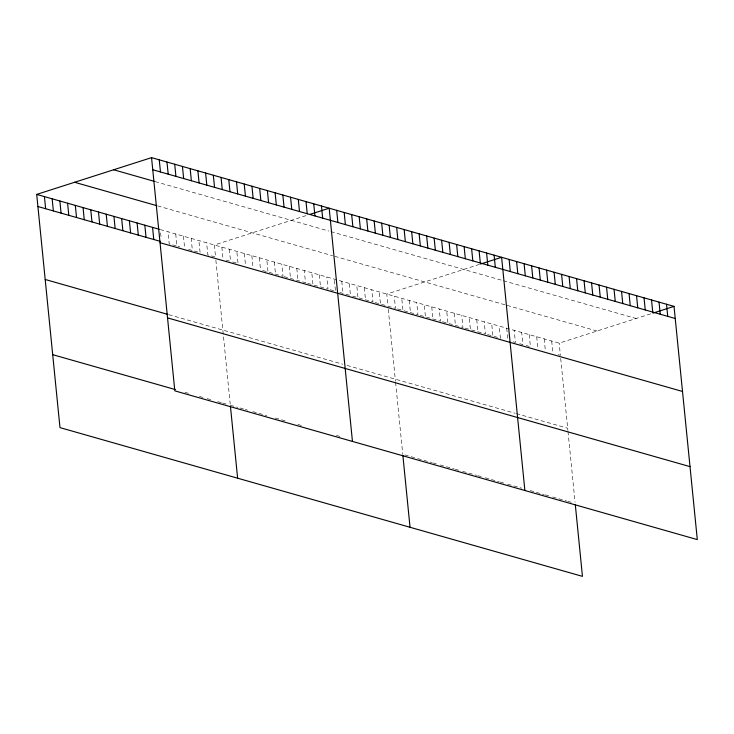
<?xml version="1.0" encoding="UTF-8"?>
<svg xmlns="http://www.w3.org/2000/svg" width="734" height="734" viewBox="0 0 734 734"><rect width="100%" height="100%" fill="white"/><g stroke="black" fill="none" stroke-linecap="round" stroke-linejoin="round"><path stroke-width="0.55" stroke-dasharray="3.67 2.75" d="M306.023 215.622L214.346 244.982L215.557 257.093L207.832 254.9L206.621 242.78M479.495 264.368L386.763 294.068L387.864 305.078M160.278 229.586L559.18 343.145L651.911 313.455M155.158 181.592L328.768 231.017M330.915 231.623L501.184 280.104M503.331 280.709L636.121 318.51M157.627 205.905L332.557 255.707M334.704 256.322L504.983 304.793M507.121 305.408L597.081 331.016M177.903 246.376L179.83 246.927M188.519 249.395L192.381 250.496L191.17 238.385M194.317 251.046L200.107 252.698L198.896 240.578M226.265 260.139L229.476 261.056M232.687 261.974L238.045 263.497L236.834 251.377M262.671 270.507L268.029 272.03L266.818 259.919M269.103 272.342L283.021 276.305L281.81 264.185M284.095 276.608L305.509 282.7L304.298 270.589M307.656 283.315L313.005 284.838L311.803 272.727M314.079 285.141L327.997 289.104L326.795 276.993M330.144 289.719L335.493 291.242L334.291 279.122M339.778 292.462L350.494 295.508L349.283 283.397M352.632 296.123L357.99 297.646L356.779 285.526M359.054 297.949L372.982 301.913L371.771 289.792M375.12 302.518L380.478 304.041L379.267 291.93M381.552 304.353L395.47 308.317L394.259 296.197M397.608 308.922L402.966 310.445L401.755 298.334M404.039 310.757L417.958 314.712L416.747 302.601M420.105 315.326L425.454 316.849L424.243 304.738M426.527 317.152L440.446 321.116L439.235 309.005M442.593 321.731L447.942 323.254L446.74 311.133M449.015 323.556L462.934 327.52L461.732 315.409M465.081 328.135L470.43 329.658L469.228 317.538M471.503 329.961L485.431 333.924L484.22 321.804M487.569 334.53L492.927 336.062L491.716 323.942M493.991 336.365L500.423 338.19L499.212 326.079M513.268 341.851L515.415 342.457L514.204 330.346M519.7 343.677L522.911 344.595L521.7 332.474M526.122 345.512L529.333 346.42M558.253 354.65L560.391 355.265L559.18 343.145M168.774 314.666L342.778 364.202M347.063 365.422L515.204 413.288M516.268 413.591L567.676 428.225M184.959 392.314L189.794 393.69M199.446 396.433L205.236 398.085M207.172 398.635L211.998 400.012M217.787 401.654L221.65 402.755M222.613 403.03L228.412 404.682M230.338 405.232L237.834 407.361M239.981 407.976L244.266 409.196M245.33 409.499L247.477 410.104M252.826 411.636L266.754 415.6M275.314 418.031L286.031 421.087M297.811 424.435L302.096 425.656M336.365 435.409L340.649 436.629M404.902 454.924L415.609 457.97M417.756 458.585L431.675 462.548M432.748 462.851L438.097 464.374M440.244 464.989L454.162 468.953M455.236 469.255L460.585 470.778M462.732 471.384L476.65 475.348M477.724 475.66L483.082 477.183M485.22 477.788L499.138 481.752M500.212 482.064L505.57 483.587M507.708 484.192L521.635 488.156M530.196 490.596L544.123 494.56M545.188 494.863L550.546 496.386M552.693 497.001L566.611 500.964M567.685 501.267L573.034 502.79M560.703 358.394L567.887 430.372M567.997 431.445L575.071 502.322M551.684 341.016L552.895 353.127M544.188 338.879L545.399 350.999M536.692 336.75L537.903 348.861M529.196 334.612L530.407 346.732M506.708 328.208L507.919 340.328M476.724 319.675L477.825 330.685M454.236 313.271L455.438 325.382M431.739 306.867L432.84 317.886M409.251 300.463L410.462 312.583M388.286 309.308L395.47 381.285M395.58 382.368L402.755 454.318M364.275 287.664L365.486 299.775M341.787 281.26L342.888 292.27M319.299 274.855L320.501 286.976M296.802 268.451L297.903 279.471M289.306 266.323L290.517 278.434M274.314 262.056L275.525 274.167M259.322 257.781L260.533 269.901M251.826 255.652L253.037 267.763M244.33 253.514L245.541 265.635M229.338 249.248L230.549 261.359M221.842 247.11L223.053 259.23M215.869 260.221L230.228 404.159M183.454 236.183L184.546 247.202M175.729 233.981L176.931 246.101L169.215 243.899L168.003 231.788M160.608 232.889L161.049 237.293"/><path stroke-width="1.1" d="M575.282 504.441L582.457 576.364L59.977 427.619L36.7 194.409L151.543 157.636L674.023 306.381L697.3 539.591L174.82 390.855L151.543 157.636M310.234 214.273L329.181 208.208L352.458 441.428M480.55 264.038L501.606 257.295L524.883 490.505M652.966 313.124L674.023 306.381M152.745 169.756L675.234 318.492M113.642 169.774L154.195 181.316M74.593 182.271L156.663 205.639M36.7 194.409L159.315 229.311M37.911 206.52L160.526 241.431M160.03 242.715L682.51 391.461M45.196 279.48L167.802 314.391M167.535 317.886L690.015 466.631M52.692 354.66L175.307 389.561M666.527 304.243L667.738 316.363M659.031 302.114L660.242 314.225M651.535 299.977L652.746 312.097M644.039 297.839L645.241 309.959M636.543 295.71L637.745 307.821M629.047 293.572L630.249 305.693M621.551 291.444L622.753 303.555M614.046 289.306L615.257 301.426M606.55 287.168L607.761 299.288M599.054 285.04L600.265 297.151M591.558 282.902L592.769 295.022M584.062 280.773L585.273 292.884M576.566 278.636L577.777 290.756M569.07 276.498L570.281 288.618M561.574 274.369L562.785 286.48M554.078 272.231L555.289 284.352M546.582 270.103L547.793 282.214M539.086 267.965L540.297 280.085M531.59 265.827L532.801 277.947M524.094 263.699L525.305 275.81M516.598 261.561L517.809 273.681M509.102 259.432L510.304 271.543M494.11 255.157L495.312 267.277M486.605 253.028L487.816 265.139M479.109 250.89L480.32 263.011M471.613 248.762L472.824 260.873M464.117 246.624L465.328 258.744M456.621 244.486L457.832 256.606M449.125 242.358L450.337 254.469M441.629 240.22L442.841 252.34M434.133 238.091L435.345 250.202M426.637 235.953L427.849 248.064M419.142 233.816L420.353 245.936M411.646 231.687L412.857 243.798M404.15 229.549L405.361 241.669M396.654 227.421L397.865 239.532M389.158 225.283L390.369 237.394M381.662 223.145L382.864 235.265M402.865 455.355L410.04 527.278M374.166 221.017L375.368 233.128M366.67 218.879L367.872 230.999M359.174 216.75L360.376 228.861M351.669 214.612L352.88 226.723M344.173 212.475L345.384 224.595M336.677 210.346L337.888 222.457M321.455 206.006L322.666 218.126M313.739 203.813L314.941 215.924M306.014 201.611L307.225 213.732M298.288 199.419L299.5 211.53M290.563 197.217L291.774 209.328M282.838 195.015L284.049 207.135M275.122 192.822L276.323 204.933M267.396 190.62L268.607 202.731M259.671 188.418L260.882 200.538M251.946 186.225L253.157 198.336M244.22 184.023L245.431 196.134M236.504 181.821L237.706 193.941M228.779 179.628L229.981 191.739M221.053 177.426L222.264 189.546M213.328 175.224L214.539 187.344M230.439 406.269L237.623 478.192M205.603 173.031L206.814 185.142M197.877 170.829L199.088 182.95M190.161 168.627L191.363 180.748M182.436 166.435L183.647 178.546M174.71 164.232L175.921 176.353M166.985 162.03L168.196 174.151M159.26 159.838L160.471 171.949M152.553 227.384L153.764 239.504M144.827 225.191L146.038 237.302M137.111 222.989L138.313 235.109M129.386 220.796L130.597 232.907M121.66 218.594L122.872 230.705M113.935 216.392L115.146 228.513M106.21 214.2L107.421 226.311M98.494 211.998L99.696 224.109M90.768 209.796L91.979 221.916M83.043 207.603L84.254 219.714M75.318 205.401L76.529 217.512M67.592 203.199L68.803 215.319M59.867 201.006L61.078 213.117M52.151 198.804L53.353 210.915M44.425 196.602L45.636 208.722"/></g></svg>
